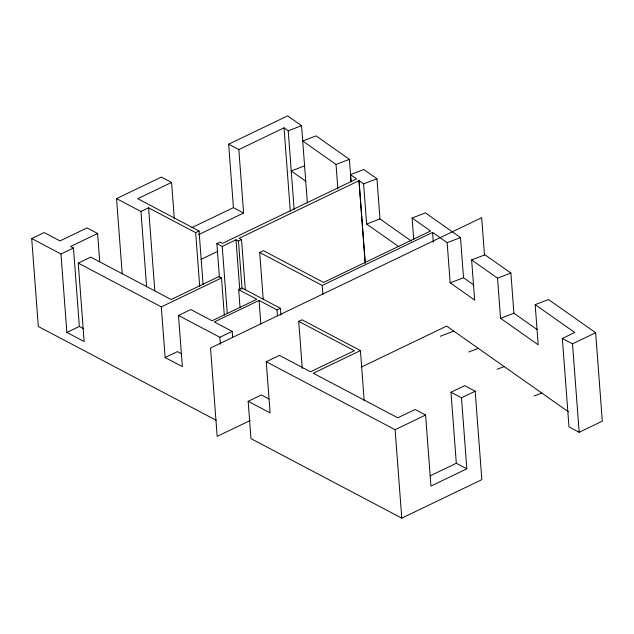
<?xml version="1.0" encoding="UTF-8"?>
<svg xmlns="http://www.w3.org/2000/svg" width="634" height="634" viewBox="0 0 634 634"><rect width="100%" height="100%" fill="white"/><g stroke="black" fill="none" stroke-linecap="round" stroke-linejoin="round"><path stroke-width="0.95" d="M562.342 338.477L574.705 332.47L535.175 304.637L548.513 299.541L595.651 332.731L602.3 421.174L579.167 432.293L568.991 426.92L562.342 338.477L572.518 343.85L595.651 332.731M216.186 420.279L38.309 326.486L31.7 238.558L44.19 232.559L60.016 240.904L87.016 227.931L97.604 233.51L99.736 261.842M122.211 273.84L116.553 198.616L161.408 177.06L171.584 182.426L174.318 218.809M228.438 144.084L238.836 149.569L284.04 127.846L288.216 130.786L294.128 209.378M171.584 182.426L137.737 198.696L199.052 231.03L203.094 284.761M116.553 198.616L140.954 211.487L148.57 207.825L195.668 232.654L199.052 231.03M97.604 233.51L70.604 246.491L73.457 247.989L79.353 326.439L83.672 328.713M31.7 238.558L60.967 253.996L73.457 247.989M60.967 253.996L66.863 332.438L84.148 341.552L78.251 263.11L90.741 257.111L171.172 299.517L218.881 276.59L221.512 277.969L224.301 315.098M191.817 227.646L233.431 207.651L243.607 213.016L238.836 149.569M198.45 234.715L243.607 213.016M219.38 276.995L216.868 243.583L220.006 242.077L222.463 243.377L356.585 178.915L350.459 174.604L363.805 169.5L376.953 178.756L379.972 218.928L411.49 241.118M216.868 243.583L222.233 246.412L236.014 239.787L238.463 241.071L241.522 239.604L245.295 289.722M201.097 259.346L217.945 251.246M66.863 332.438L79.353 326.439M263.245 299.636L259.702 252.467L263.419 250.684L323.602 282.415L430.573 231.006L412.1 218.001L425.446 212.897L460.498 237.576L463.517 277.747L473.78 284.975M78.251 263.11L161.313 306.904L221.512 277.969M161.313 306.904L165.117 357.521L182.346 366.611L178.503 315.47L190.81 309.558L212.081 320.772L256.833 299.264L238.701 289.698L240.032 307.387M238.701 289.698L242.085 288.074L280.418 308.282L280.941 315.161M280.418 308.282L277.034 309.915L259.052 300.429L214.292 321.945L232.187 331.376L232.63 337.272M165.117 357.521L177.425 351.608L181.728 353.875M259.702 252.467L322.223 285.443L432.57 232.409L447.152 242.671L450.172 282.843L474.652 300.08L471.633 259.908L484.978 254.813L510.885 273.048L513.905 313.22L537.125 329.569M178.503 315.47L219.879 337.288L232.187 331.376M302.283 368.528L298.733 321.359L302.006 319.79L360.429 350.594L364.201 400.712M450.98 392.248L461.489 397.787L466.83 468.819L456.321 463.272L450.98 392.248L464.674 385.662L475.183 391.21L481.832 479.653L401.766 518.136L250.969 438.617L248.163 401.306L270.092 412.877L266.248 361.737L279.443 355.397L310.509 371.786L354.382 350.697L298.733 321.359M248.163 401.306L261.351 394.966L268.943 398.976M360.429 350.594L313.299 373.252L397.795 417.806L415.088 409.493L425.604 415.04L430.938 486.064L466.83 468.819M250.081 420.556L217.169 436.374L210.528 348.026L481.681 217.7L484.487 255.003M361.261 367.118L446.653 326.082L568.452 411.823M266.248 361.737L395.117 429.694L425.604 415.04M461.489 397.787L475.183 391.21M430.058 475.896L456.321 463.272M288.216 130.786L301.562 125.683L307.371 202.84M304.582 165.854L291.236 170.958L305.739 181.165M349.382 159.348L316.073 135.898L302.719 140.994L336.036 164.452L349.382 159.348L351.077 181.887M365.16 263.126L358.955 180.579L363.607 183.86L376.953 178.756M363.607 183.86L366.626 224.032L379.972 218.928M447.152 242.671L460.498 237.576M450.172 282.843L463.517 277.747M471.633 259.908L497.539 278.152L510.885 273.048M440.25 336.297L453.801 331.114M497.539 278.152L500.567 318.316L513.905 313.22M468.684 352.021L478.282 348.351M497.04 369.321L504.196 366.587M534.145 396.02L541.824 393.08M241.522 239.604L239.073 238.313L359.05 180.65L365.255 263.197M301.562 125.683L287.614 115.863L228.66 144.203L233.431 207.651M366.626 224.032L398.96 246.792M500.567 318.316L538.195 344.809L535.175 304.637M572.518 343.85L579.167 432.293M432.57 232.409L433.307 242.236M412.1 218.001L413.725 239.557M395.117 429.694L401.766 518.136M350.459 174.604L350.974 181.459M336.036 164.452L337.874 188.94M322.223 285.443L322.888 294.287M284.04 127.846L290.317 211.376M277.034 309.915L277.478 315.811M259.052 300.429L260.828 324.014M238.463 241.071L242.085 289.223M236.014 239.787L239.787 289.904M222.233 246.412L227.257 313.236M219.879 337.288L220.394 344.167M195.668 232.654L199.702 286.386M148.57 207.825L154.815 290.863M140.954 211.487L146.605 286.711"/></g></svg>
